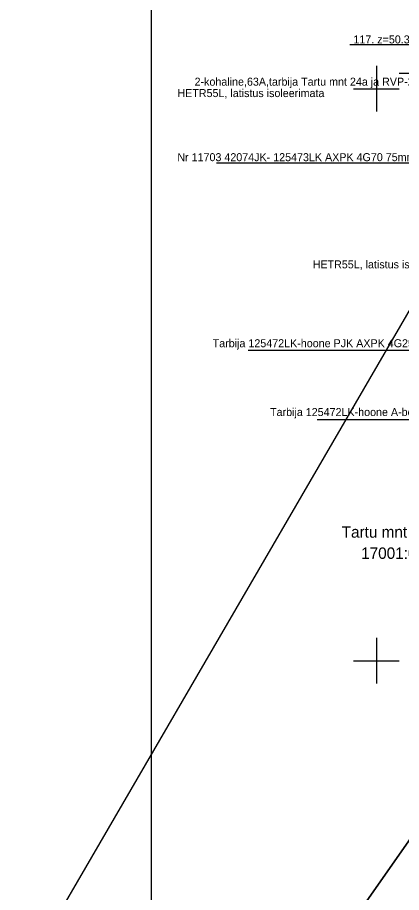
# Model space of a CAD drawing. Extents: x 641419 to 642110, y 6457061 to 6457992.
# Drawn here: x 641418.6 to 641452.2, y 6457429.7 to 6457506.2 of the extents above; entities that cross this region are included whole.
import ezdxf

# ---------------------------------------------------------------- set-up
doc = ezdxf.new("R2010")
doc.units = 0
for name, color, linetype in [('ABIJOONIS', 7, 'Continuous'), ('PIIR', 7, 'Continuous'), ('VORK', 7, 'Continuous'), ('VORMISTUS', 7, 'Continuous')]:
    doc.layers.add(name, color=color, linetype=linetype)

msp = doc.modelspace()

# ---------------------------------------------------------------- linework, layer by layer
at = {"layer": 'ABIJOONIS'}
for points in [[(641463.401, 6457502.938), (641459.505, 6457503.839), (641447.686, 6457503.839)], [(641463.401, 6457502.938), (641459.336, 6457501.336), (641451.977, 6457501.336)], [(641472.409, 6457499.196), (641468.242, 6457493.495), (641436.011, 6457493.495)], [(641486.123, 6457478.761), (641477.046, 6457471.054), (641444.815, 6457471.054)], [(641478.28, 6457476.157), (641471.012, 6457477.124), (641438.781, 6457477.124)]]:
    msp.add_lwpolyline(points, dxfattribs=at)
at = {"layer": 'PIIR'}
for points in [[(641449.1, 6457428.91), (641489.7, 6457486.93), (641464.51, 6457500.67), (641418.63, 6457421.7), (641439.24, 6457414.82)], [(641503.11, 6457476.76), (641489.7, 6457486.93), (641449.1, 6457428.91), (641489.2, 6457414.68), (641514.24, 6457462.52), (641501.61, 6457466.17)]]:
    msp.add_lwpolyline(points, close=True, dxfattribs=at)
at = {"layer": 'VORK'}
for p, q in [((641450, 6457502), (641450, 6457498)), ((641450, 6457502), (641450, 6457498)), ((641448, 6457500), (641452, 6457500)), ((641448, 6457500), (641452, 6457500)), ((641450, 6457452), (641450, 6457448)), ((641448, 6457450), (641452, 6457450))]:
    msp.add_line(p, q, dxfattribs=at)
at = {"layer": 'VORMISTUS'}
msp.add_line((641430.354, 6457387.27), (641430.354, 6457530.181), dxfattribs=at)

# ---------------------------------------------------------------- texts
at = {"layer": 'ABIJOONIS'}
for s, p in [('117. z=50.36 h=0.86', (641447.989, 6457503.959)), ('2-kohaline,63A,tarbija Tartu mnt 24a ja RVP-28.1', (641434.105, 6457500.263)), ('HETR55L, latistus isoleerimata', (641432.604, 6457499.267)), ('Nr 11703 42074JK- 125473LK AXPK 4G70 75mm torus L=66.5m', (641432.601, 6457493.663)), ('HETR55L, latistus isoleerimata', (641444.426, 6457484.293)), ('Tarbija 125472LK-hoone PJK AXPK 4G25 L=24.3m', (641435.69, 6457477.4)), ('Tarbija 125472LK-hoone A-box AXPK 4G25 L=14.7m', (641440.704, 6457471.386))]:
    msp.add_text(s, height=0.7, dxfattribs=at).set_placement(p)
at = {"layer": 'PIIR'}
for s, p in [('Tartu mnt 24c', (641446.965, 6457460.752)), ('17001:001:0010', (641448.665, 6457458.9))]:
    msp.add_text(s, height=1, dxfattribs=at).set_placement(p)

doc.saveas('drawing.dxf')
